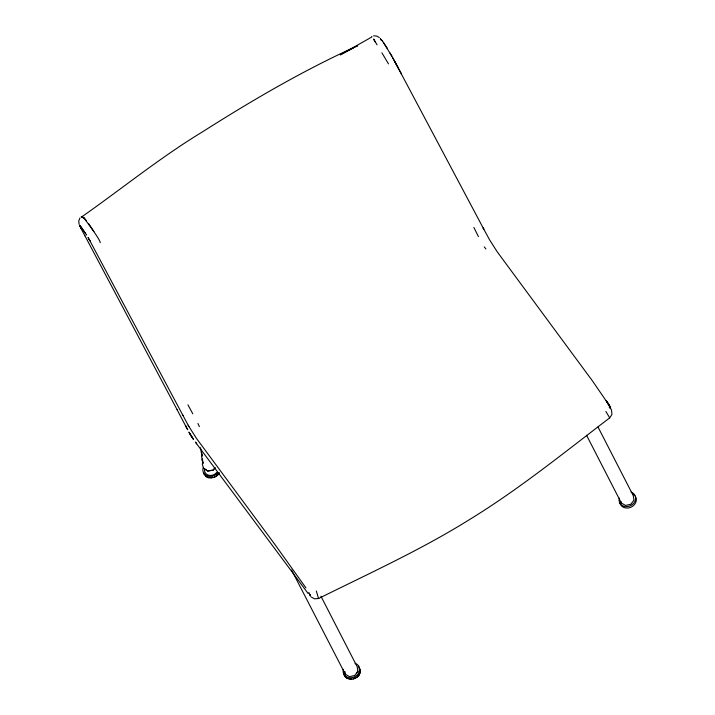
<?xml version="1.0" encoding="UTF-8"?>
<svg xmlns="http://www.w3.org/2000/svg" width="715" height="715" viewBox="0 0 715 715"><rect width="100%" height="100%" fill="white"/><g stroke="black" fill="none" stroke-linecap="round" stroke-linejoin="round"><path stroke-width="1.07" d="M349.912 679.098L351.682 678.955L349.903 679.196L347.016 678.258L344.809 676.274L343.817 673.736M202.568 462.373L202.354 464.366L203.525 468.128L207.716 471.024L213.186 470.113L214.956 467.95M359.243 672.735L359.439 673.503L360.092 672.815L360.288 669.91L358.376 666.3M351.566 679.25C355.042 678.964 358.993 676.667 360.074 672.851M206.206 476.056L206.751 476.816C210.97 479.193 217.065 477.271 219.094 472.883M358.501 675.282L357.527 676.774L359.457 674.325M218.441 474.134L218.906 473.419M358.689 675.541L359.144 674.826M218.298 474.295L217.289 475.368L219.219 472.946M356.874 672.744L357.884 671.197M359.976 670.384L360.101 669.803L360.092 672.815M79.901 218.048L78.73 221.087L79.124 224.34M215.036 467.646L213.186 470.113L207.716 471.024L203.525 468.128M609.278 418.212C563.795 452.845 519.251 489.042 470.39 519.027C421.877 549.433 369.709 573.126 318.568 598.526L316.316 591.037M86.47 220.747C74.762 206.519 101.119 239.695 100.163 242.707M214.563 477.084L217.19 475.448L216.439 475.01M355.123 677.829L355.641 677.516L353.237 679M357.437 676.855L354.56 678.186M353.675 47.869L340.251 54.894L371.88 36.957L371.782 36.42M355.596 46.868L357.509 45.858M357.491 45.814C303.375 70.32 252.002 100.404 201.907 132.212C159.794 157.809 121.541 188.966 81.296 217.19L81.269 216.609L84.272 218.549M318.738 598.464L314.546 598.857L311.15 596.971M373.596 35.839L376.68 36.036L379.308 37.538M204.57 474.867L203.882 473.571L204.177 473.911C202.122 469.683 206.492 479.881 209.906 477.477L211.291 477.843M207.645 476.887L205.527 475.958M207.073 476.253L205.339 475.69M346.936 678.195L344.809 676.274L348.259 678.812M346.435 677.212L344.121 674.978M586.577 435.301L621.353 503.02L625.527 505.433L630.746 504.281L633.955 500.214L633.258 495.638L597.972 426.944M291.506 569.909L345.318 674.227L349.492 676.64L354.712 675.487L357.92 671.421L357.223 666.845L320.928 596.203M217.548 473.839L218.075 474.152M386.011 46.421L383.097 41.962L391.57 55.725L401.553 74.047M81.054 226.807L85.478 233.367L79.696 225.538L80.983 227.147M381.828 40.255L382.123 40.657L380.469 38.985L381.783 40.478M382.614 41.416L382.024 40.532M484.27 246.89L485.887 248.945M196.902 444.149L308.192 593.584M195.794 442.558L195.436 442.076L196.705 443.854L196.125 443.041M609.251 407.318L609.832 408.122M86.283 234.52L86.622 235.012L85.3 233.072M305.949 587.909L274.944 544.526L196.527 438.492L188.599 425.997M186.123 426.801L185.435 425.443L187.705 429.751L187.124 428.651M191.254 436.15L188.921 432.083L193.515 439.511L190.324 434.586M385.93 46.314L386.601 47.306M88.66 223.688L93.897 231.454M375.035 41.765L373.65 39.066L377.055 44.822M386.583 47.297L387.36 48.45M388.495 63.867L381.882 52.83M88.267 237.916L90.01 240.892L87.963 237.344M189.377 432.807L192.701 438.197M389.97 52.964L391.82 56.181L391.57 55.725M89.303 239.668L188.832 426.471L188.134 425.184M398.362 68.139L394.68 61.329M483.724 229.041L489.695 240.043L497.309 251.939L592.61 381.122L609.672 406.004L606.311 400.722L611.245 409.624M187.911 404.815L192.818 413.824M392.75 57.763L483.796 229.166M186.061 426.712L187.035 428.517M80.607 227.728L84.933 235.834M84.888 235.753L177.195 409.883M177.097 409.731L185.9 426.435M380.666 39.477L380.3 38.664L380.809 39.817M473.866 227.45L478.451 236.656M308.826 592.404L310.48 596.167M197.93 423.477L199.36 426.658M80.062 226.396L79.535 225.216L80.339 227.048M611.548 410.24L611.933 414.414L609.752 417.971L605.873 411.438M200.441 447.751L202.131 456.018L201.442 451.728M202.408 459.084L203.096 463.392L201.988 459.495L201.362 451.764M621.156 501.724L621.353 503.02M344.907 671.483L345.318 674.227M202.461 461.095L202.327 459.236M359.279 668.221L359.305 669.204M216.788 472.409A7.034 5.979 -23.8 0 1 208.7 475.234A7.034 5.979 -23.8 0 1 204.508 469.219M355.042 663.297A8.526 7.248 -23.8 0 1 359.109 672.332A8.526 7.248 -23.8 0 1 348.759 677.677A8.526 7.248 -23.8 0 1 343.343 669.329M635.224 496.139A8.526 7.248 -23.8 0 1 630.693 507.355A8.526 7.248 -23.8 0 1 619.744 502.502M633.025 494.163A8.526 7.248 -23.8 0 1 634.268 495.057M631.014 492.126A8.526 7.248 -23.8 0 1 635.09 501.161A8.526 7.248 -23.8 0 1 624.731 506.506A8.526 7.248 -23.8 0 1 619.315 498.158M217.807 472.704A8.526 7.248 -23.8 0 1 207.52 476.011A8.526 7.248 -23.8 0 1 203.096 467.923M212.793 477.361L211.497 477.54L212.793 477.361M310.104 595.13L309.756 594.54L310.078 595.121M182.897 415.469L182.405 414.655L182.897 415.469M80.813 228.076L80.438 227.272L80.813 228.076M483.662 228.925L483.188 228.094L483.662 228.925M609.582 405.861L606.311 400.722L610.619 407.979L609.582 405.861"/></g></svg>
